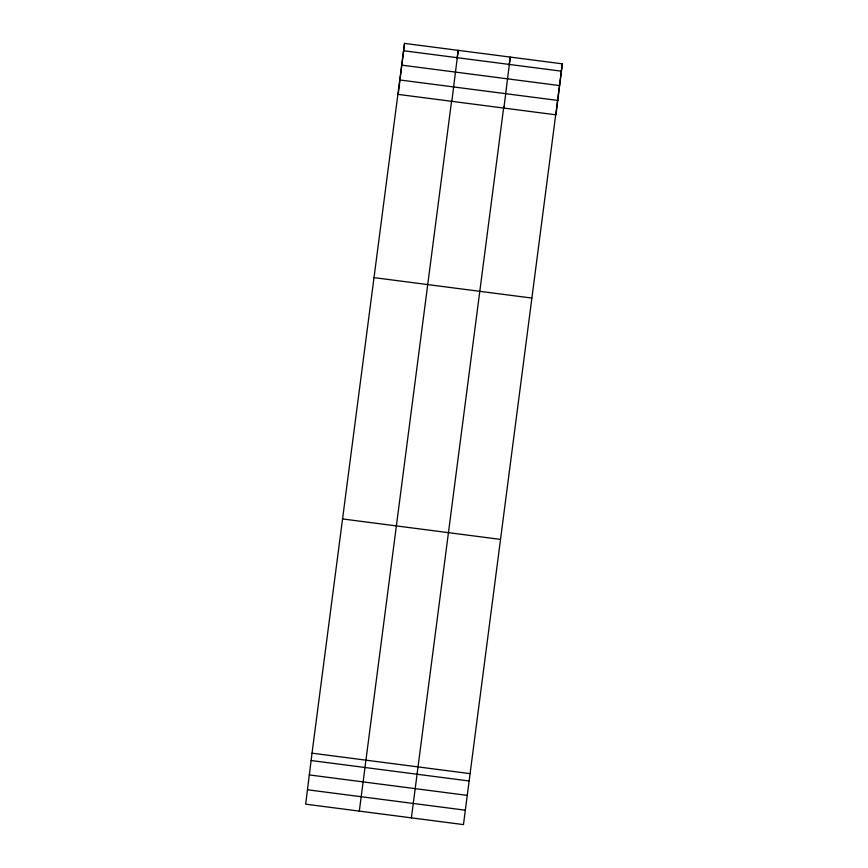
<?xml version="1.0" encoding="UTF-8"?>
<svg xmlns="http://www.w3.org/2000/svg" width="868" height="868" viewBox="0 0 868 868"><rect width="100%" height="100%" fill="white"/><g stroke="black" fill="none" stroke-linecap="round" stroke-linejoin="round"><path stroke-width="1.3" d="M312.024 753.174L305.677 804.169L463.469 824.6L562.323 63.831L404.531 43.4L312.024 753.174L469.816 773.605M404.531 43.4L398.184 94.395L555.976 114.826L562.323 63.831M359.319 811.113L451.555 101.209M451.827 101.35L458.185 50.344L457.132 58.373M411.399 817.862L503.798 106.612M503.896 108.088L510.254 57.082L509.201 65.122M403.62 50.756L561.412 71.176M401.83 65.154L559.61 85.585M399.974 79.997L557.766 100.428M374.01 277.63L531.791 298.049M342.556 518.945L500.348 539.375M311.113 760.52L468.904 780.95M309.323 774.929L467.103 795.359M307.467 789.771L465.259 810.191"/></g></svg>
